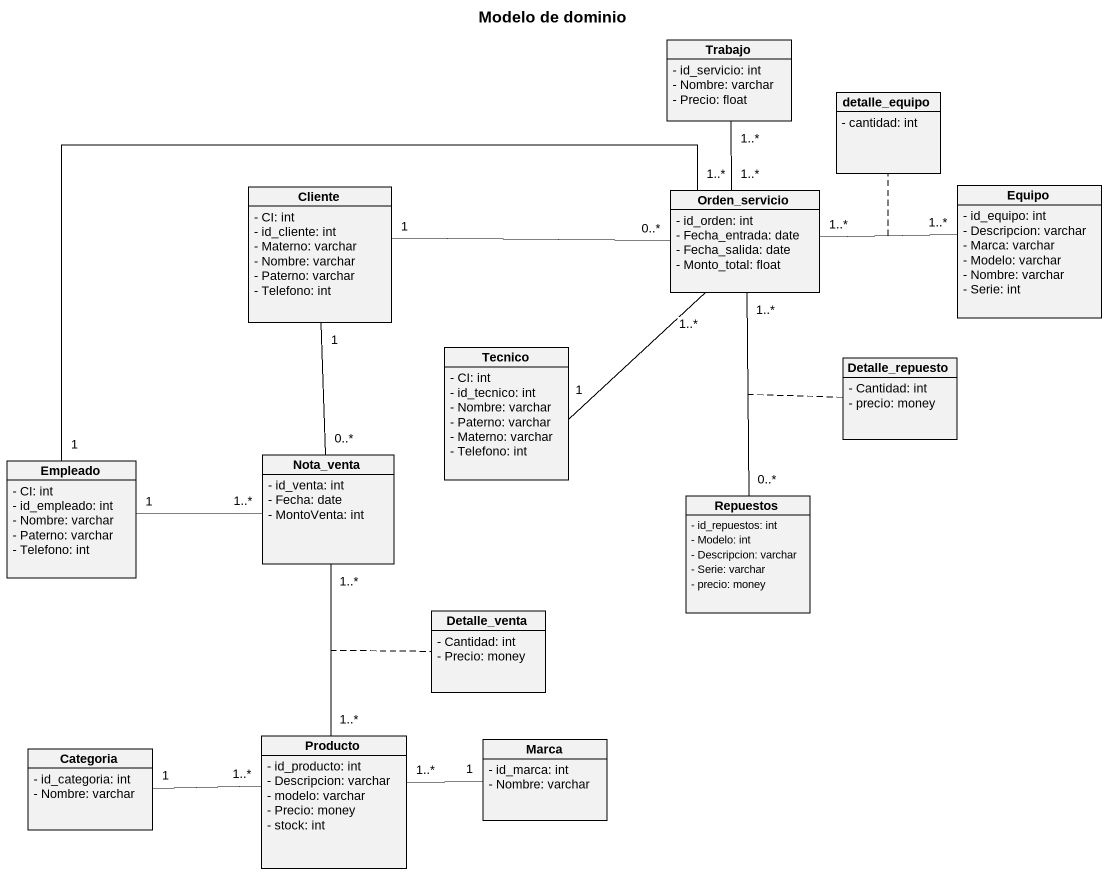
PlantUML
@startuml
title Modelo de dominio
hide circle
hide empty members
skinparam classAttributeIconSize 0
class Trabajo {
  - id_servicio: int
  - Nombre: varchar
  - Precio: float
}
class detalle_equipo {
  - cantidad: int
}
class Cliente {
  - CI: int
  - id_cliente: int
  - Materno: varchar
  - Nombre: varchar
  - Paterno: varchar
  - Telefono: int
}
class Orden_servicio {
  - id_orden: int
  - Fecha_entrada: date
  - Fecha_salida: date
  - Monto_total: float
}
class Equipo {
  - id_equipo: int
  - Descripcion: varchar
  - Marca: varchar
  - Modelo: varchar
  - Nombre: varchar
  - Serie: int
}
class Tecnico {
  - CI: int
  - id_tecnico: int
  - Nombre: varchar
  - Paterno: varchar
  - Materno: varchar
  - Telefono: int
}
class Detalle_repuesto {
  - Cantidad: int
  - precio: money
}
class Empleado {
  - CI: int
  - id_empleado: int
  - Nombre: varchar
  - Paterno: varchar
  - Telefono: int
}
class Nota_venta {
  - id_venta: int
  - Fecha: date
  - MontoVenta: int
}
class Repuestos {
  - id_repuestos: int
  - Modelo: int
  - Descripcion: varchar
  - Serie: varchar
  - precio: money
}
class Detalle_venta {
  - Cantidad: int
  - Precio: money
}
class Producto {
  - id_producto: int
  - Descripcion: varchar
  - modelo: varchar
  - Precio: money
  - stock: int
}
class Marca {
  - id_marca: int
  - Nombre: varchar
}
class Categoria {
  - id_categoria: int
  - Nombre: varchar
}
Cliente "1" -- "0..*" Nota_venta
Orden_servicio "1..*" -up- "1..*" Trabajo
Orden_servicio "0..*" -left- "1" Cliente
Orden_servicio "1..*" -right- "1..*" Equipo
(Orden_servicio, Equipo) .. detalle_equipo
Orden_servicio "1..*" -- "1" Tecnico
Orden_servicio "1..*" -- "0..*" Repuestos
(Orden_servicio, Repuestos) .. Detalle_repuesto
Empleado "1" -right- "1..*" Orden_servicio
Empleado "1" -right- "1..*" Nota_venta
Nota_venta "1..*" -- "1..*" Producto
(Nota_venta, Producto) .. Detalle_venta
Producto "1..*" -right- "1" Marca
Categoria "1" -right- "1..*" Producto
@enduml
